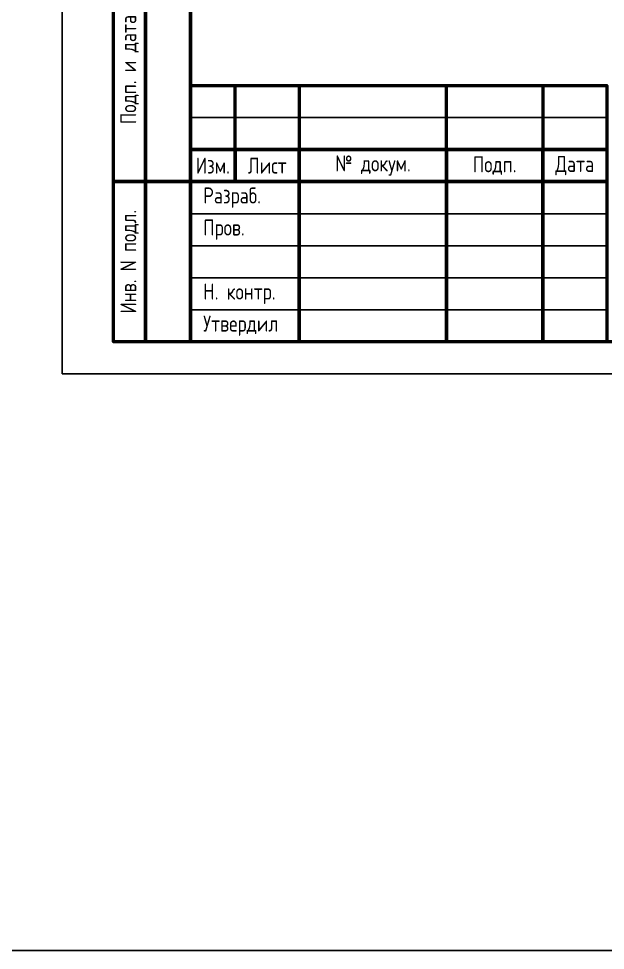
# Model space of a CAD drawing. Header units: millimetres. Extents: x -1102 to 3953, y -90 to 618.
# Drawn here: x -846.8 to -755.2, y -90 to 55.4 of the extents above; entities that cross this region are included whole.
import ezdxf

# ---------------------------------------------------------------- set-up
doc = ezdxf.new("R2010")
doc.units = ezdxf.units.MM
doc.styles.add('Gost_type_A', font='GOST_0.TTF')

# ---------------------------------------------------------------- blocks, each defined once
blk = doc.blocks.new('Штамп левый нижний')
at = {"lineweight": 50}
for points in [[(-12, 145), (-7, 145), (-7, 110), (-12, 110)], [(-7, 145), (0, 145), (0, 110), (-7, 110)], [(-12, 110), (-7, 110), (-7, 85), (-12, 85)], [(-7, 110), (0, 110), (0, 85), (-7, 85)], [(-12, 85), (-7, 85), (-7, 60), (-12, 60)], [(-7, 85), (0, 85), (0, 60), (-7, 60)], [(-12, 60), (-7, 60), (-7, 25), (-12, 25)], [(-7, 60), (0, 60), (0, 25), (-7, 25)], [(-12, 25), (-7, 25), (-7, 0), (-12, 0)], [(-7, 25), (0, 25), (0, 0), (-7, 0)]]:
    blk.add_lwpolyline(points, close=True, dxfattribs=at)
at = {"char_height": 2.5, "attachment_point": 5, "rotation": 90, "style": 'Gost_type_A'}
for s, insert, width in [('Подп. и дата', (-9.5, 127.5), 35), ('Инв. № дубл.', (-9.5, 97.5), 25), ('Взам. инв. №', (-9.5, 72.5), 25), ('Подп. и дата', (-9.5, 42.5), 35), ('Инв. N подл.', (-9.5, 12.5), 25)]:
    blk.add_mtext(s, dxfattribs=dict(at, insert=insert, width=width))
blk = doc.blocks.new('Формат_А4')
blk.add_lwpolyline([(0, 297), (0, 0), (-210, 0), (-210, 297)], close=True)
at = {"lineweight": 50}
blk.add_lwpolyline([(-190, 292), (-5, 292), (-5, 5), (-190, 5)], close=True, dxfattribs=at)
blk = doc.blocks.new('Штамп большой нижний текстовый')
for points in [[(-185, 40), (-178, 40), (-178, 35), (-185, 35)], [(-178, 40), (-168, 40), (-168, 35), (-178, 35)], [(-168, 40), (-145, 40), (-145, 35), (-168, 35)], [(-145, 40), (-130, 40), (-130, 35), (-145, 35)], [(-130, 40), (-120, 40), (-120, 35), (-130, 35)], [(-185, 35), (-178, 35), (-178, 30), (-185, 30)], [(-178, 35), (-168, 35), (-168, 30), (-178, 30)], [(-168, 35), (-145, 35), (-145, 30), (-168, 30)], [(-145, 35), (-130, 35), (-130, 30), (-145, 30)], [(-130, 35), (-120, 35), (-120, 30), (-130, 30)], [(-185, 25), (-168, 25), (-168, 20), (-185, 20)], [(-168, 25), (-145, 25), (-145, 20), (-168, 20)], [(-145, 25), (-130, 25), (-130, 20), (-145, 20)], [(-130, 25), (-120, 25), (-120, 20), (-130, 20)], [(-185, 20), (-168, 20), (-168, 15), (-185, 15)], [(-168, 20), (-145, 20), (-145, 15), (-168, 15)], [(-145, 20), (-130, 20), (-130, 15), (-145, 15)], [(-130, 20), (-120, 20), (-120, 15), (-130, 15)], [(-185, 15), (-168, 15), (-168, 10), (-185, 10)], [(-168, 15), (-145, 15), (-145, 10), (-168, 10)], [(-145, 15), (-130, 15), (-130, 10), (-145, 10)], [(-130, 15), (-120, 15), (-120, 10), (-130, 10)], [(-185, 10), (-168, 10), (-168, 5), (-185, 5)], [(-168, 10), (-145, 10), (-145, 5), (-168, 5)], [(-145, 10), (-130, 10), (-130, 5), (-145, 5)], [(-130, 10), (-120, 10), (-120, 5), (-130, 5)], [(-185, 5), (-168, 5), (-168, 0), (-185, 0)], [(-168, 5), (-145, 5), (-145, 0), (-168, 0)], [(-145, 5), (-130, 5), (-130, 0), (-145, 0)], [(-130, 5), (-120, 5), (-120, 0), (-130, 0)]]:
    blk.add_lwpolyline(points, close=True)
at = {"lineweight": 50}
for points in [[(-185, 40), (-120, 40), (-120, 30), (-185, 30)], [(-178, 40), (-168, 40), (-168, 30), (-178, 30)], [(-145, 40), (-130, 40), (-130, 30), (-145, 30)], [(-185, 30), (-178, 30), (-178, 25), (-185, 25)], [(-178, 30), (-168, 30), (-168, 25), (-178, 25)], [(-168, 30), (-145, 30), (-145, 25), (-168, 25)], [(-145, 30), (-130, 30), (-130, 25), (-145, 25)], [(-130, 30), (-120, 30), (-120, 25), (-130, 25)], [(-185, 25), (-168, 25), (-168, 0), (-185, 0)], [(-168, 25), (-145, 25), (-145, 0), (-168, 0)], [(-145, 25), (-130, 25), (-130, 0), (-145, 0)], [(-130, 25), (-120, 25), (-120, 0), (-130, 0)]]:
    blk.add_lwpolyline(points, close=True, dxfattribs=at)
at = {"char_height": 2.5, "style": 'Gost_type_A'}
for s, insert, width, attachment_point in [('№ докум.', (-156.5, 27.5), 23, 5), ('Изм.', (-181.5, 27.5), 7, 5), ('Лист', (-173, 27.5), 10, 5), ('Подп.', (-137.5, 27.5), 15, 5), ('Дата', (-125, 27.5), 10, 5), ('\\pxl0.8;Разраб.', (-185, 22.5), 17, 4), ('\\pxl0.8;Пров.', (-185, 17.5), 17, 4), ('\\pxl0.8;Н. контр.', (-185, 7.5), 17, 4), ('\\pxl0.8;Утвердил', (-185, 2.5), 17, 4)]:
    blk.add_mtext(s, dxfattribs=dict(at, insert=insert, width=width, attachment_point=attachment_point))

msp = doc.modelspace()

# ---------------------------------------------------------------- linework, layer by layer
msp.add_lwpolyline([(-1102, 618), (3953, 618), (3953, -90), (-1102, -90)], close=True)

# ---------------------------------------------------------------- block references
for name, p in [('Формат_А4', (-630, 0)), ('Штамп левый нижний', (-820, 5)), ('Штамп большой нижний текстовый', (-635, 5))]:
    msp.add_blockref(name, p)

doc.saveas('drawing.dxf')
